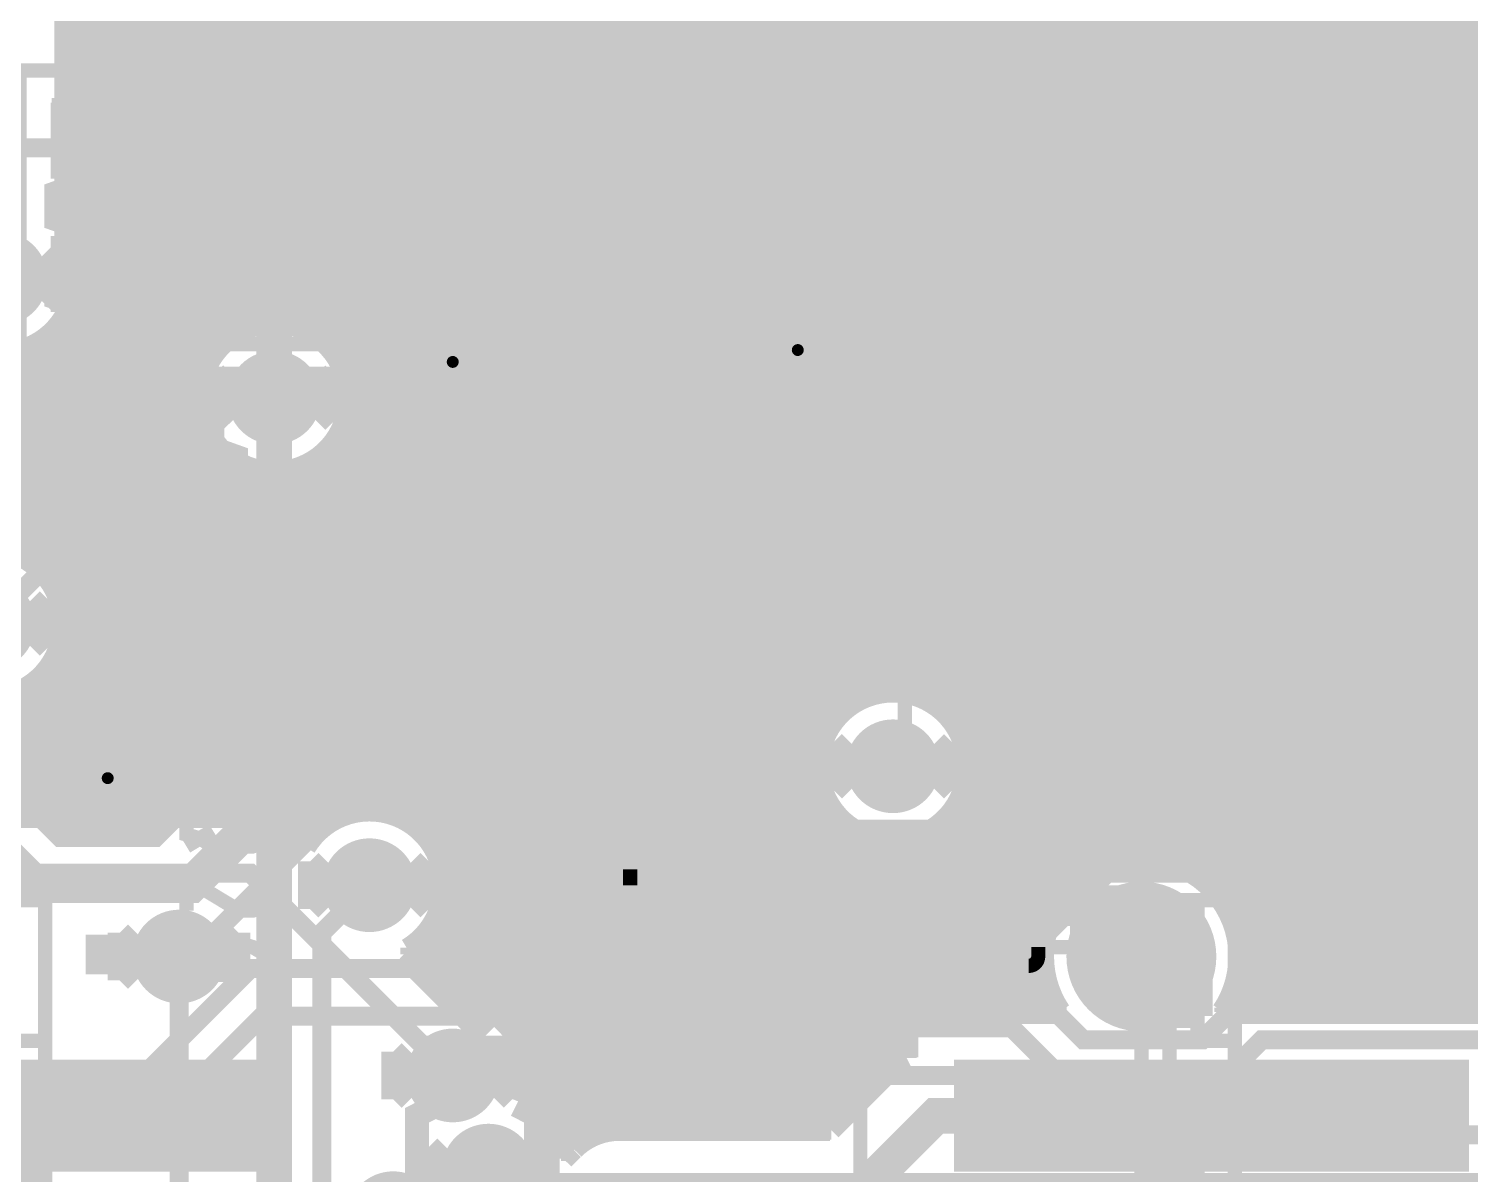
# Model space of a CAD drawing. Extents: x -10 to 131, y -93 to 209.
# Drawn here: x 20.87 to 36.26, y 40.47 to 52.71 of the extents above; entities that cross this region are included whole.
import ezdxf

# ---------------------------------------------------------------- set-up
doc = ezdxf.new("R2010")
doc.units = 0
doc.header["$MEASUREMENT"] = 0
doc.layers.get('0').update_dxf_attribs({"linetype": 'CONTINUOUS'})
for name, color, linetype in [('22-303-0_ASB', 7, 'CONTINUOUS'), ('22-303-0_AST', 7, 'CONTINUOUS'), ('22-303-0_BOT', 2, 'CONTINUOUS'), ('22-303-0_DRD', 6, 'CONTINUOUS'), ('22-303-0_DRL', 1, 'CONTINUOUS'), ('22-303-0_GND', 3, 'CONTINUOUS'), ('22-303-0_IN1', 10, 'CONTINUOUS'), ('22-303-0_SMB', 14, 'CONTINUOUS'), ('22-303-0_SMT', 9, 'CONTINUOUS'), ('22-303-0_SPB', 12, 'CONTINUOUS'), ('22-303-0_SPT', 11, 'CONTINUOUS'), ('22-303-0_SSB', 13, 'CONTINUOUS'), ('22-303-0_SST', 8, 'CONTINUOUS'), ('22-303-0_TOP', 15, 'CONTINUOUS'), ('THRUHOLE_NPT', 7, 'CONTINUOUS'), ('THRUHOLE_TAP', 2, 'CONTINUOUS')]:
    doc.layers.add(name, color=color, linetype=linetype)

# ---------------------------------------------------------------- blocks, each defined once
blk = doc.blocks.new('ROUND_28')
at = {"const_width": 0.54991}
blk.add_lwpolyline([(-0.274954, 0, 1), (0.274954, 0, 1)], format="xyb", close=True, dxfattribs=at)
blk = doc.blocks.new('RECTANGLE_29')
blk.add_solid([(2.74955, 0.59944), (2.74955, -0.59944), (-2.74955, 0.59944), (-2.74955, -0.59944)])
blk = doc.blocks.new('ROUND_70')
at = {"const_width": 0.29972}
blk.add_lwpolyline([(-0.14986, 0, 1), (0.14986, 0, 1)], format="xyb", close=True, dxfattribs=at)
blk = doc.blocks.new('ROUND_116')
at = {"const_width": 0.10033}
blk.add_lwpolyline([(-0.050164, 0, 1), (0.050164, 0, 1)], format="xyb", close=True, dxfattribs=at)
blk = doc.blocks.new('ROUND_117')
at = {"const_width": 0.10033}
blk.add_lwpolyline([(-0.050164, 0, 1), (0.050164, 0, 1)], format="xyb", close=True, dxfattribs=at)
blk = doc.blocks.new('ROUND_85')
at = {"const_width": 0.8001}
blk.add_lwpolyline([(-0.40005, 0, 1), (0.40005, 0, 1)], format="xyb", close=True, dxfattribs=at)
blk = doc.blocks.new('ROUND_98')
at = {"const_width": 0.50038}
blk.add_lwpolyline([(-0.25019, 0, 1), (0.25019, 0, 1)], format="xyb", close=True, dxfattribs=at)
blk = doc.blocks.new('ROUND_100')
at = {"const_width": 0.50038}
blk.add_lwpolyline([(-0.25019, 0, 1), (0.25019, 0, 1)], format="xyb", close=True, dxfattribs=at)
blk = doc.blocks.new('ROUND_101')
at = {"const_width": 0.0635}
blk.add_lwpolyline([(-0.03175, 0, 1), (0.03175, 0, 1)], format="xyb", close=True, dxfattribs=at)
blk = doc.blocks.new('ROUND_75')
at = {"const_width": 0.29972}
blk.add_lwpolyline([(-0.14986, 0, 1), (0.14986, 0, 1)], format="xyb", close=True, dxfattribs=at)
blk = doc.blocks.new('RECTANGLE_3')
blk.add_solid([(0.4826, 0.4064), (0.4826, -0.4064), (-0.4826, 0.4064), (-0.4826, -0.4064)])
blk = doc.blocks.new('RECTANGLE_17')
blk.add_solid([(0.635, 0.508), (0.635, -0.508), (-0.635, 0.508), (-0.635, -0.508)])
blk = doc.blocks.new('ROUND_108')
at = {"const_width": 0.10033}
blk.add_lwpolyline([(-0.050164, 0, 1), (0.050164, 0, 1)], format="xyb", close=True, dxfattribs=at)

msp = doc.modelspace()

# ---------------------------------------------------------------- linework, layer by layer
at = {"layer": '22-303-0_ASB'}
for points, const_width in [([(21.04898, 43.40098), (20.6502, 43.40098), (20.6502, 41.89984), (21.04898, 41.89984), (21.04898, 43.40098)], 0.1524), ([(30.74924, 43.20032), (30.74924, 43.40098), (29.75102, 43.40098), (29.75102, 33.401), (30.74924, 33.401)], 0.1524), ([(30.74924, 43.40098), (31.04896, 43.40098), (31.04896, 43.20032), (33.05048, 43.20032)], 0.1524), ([(33.3502, 43.40098), (31.04896, 43.40098)], 0.1524), ([(33.74898, 43.40098), (33.3502, 43.40098), (33.3502, 41.89984), (33.74898, 41.89984), (33.74898, 43.40098)], 0.1524), ([(31.04896, 42.9006), (32.75076, 42.9006), (32.94888, 42.9006), (32.94888, 41.89984), (32.75076, 41.89984), (32.75076, 42.9006), (33.05048, 43.20032), (33.05048, 41.04894), (33.3502, 41.04894), (33.3502, 39.14902), (33.05048, 39.14902), (32.75076, 39.44874), (32.75076, 36.74872), (32.75076, 36.4998), (32.75076, 35.6997), (32.75076, 35.45078), (32.75076, 34.8996), (32.75076, 33.89884), (33.05048, 33.59912), (31.04896, 33.59912), (31.04896, 33.401), (30.74924, 33.401), (30.74924, 33.59912)], 0.1524), ([(30.74924, 42.99966), (30.74924, 43.20032)], 0.1524), ([(21.61032, 43.03268), (21.61032, 42.6085)], 0.254), ([(21.61032, 42.81932), (22.88032, 42.81932), (22.6695, 42.6085)], 0.254), ([(28.575, 42.96918), (28.575, 42.4942), (29.25318, 42.73042), (29.25318, 42.8498), (28.23718, 42.8498)], 0.1524), ([(31.65094, 42.9006), (31.65094, 42.799)], 0.1524), ([(34.31032, 42.90568), (34.31032, 42.4815)], 0.254), ([(25.019, 42.672), (25.654, 42.037), (26.289, 42.672)], 0.254), ([(31.54934, 42.69994), (31.04896, 42.69994)], 0.1524), ([(34.31032, 42.69232), (35.58032, 42.69232), (35.3695, 42.4815)], 0.254), ([(29.25318, 42.13098), (29.25318, 41.89222)], 0.1524), ([(28.575, 41.71442), (28.40482, 41.71442), (28.23718, 41.77538), (28.23718, 42.0116), (28.40482, 42.07002), (29.25318, 42.07002)], 0.1524), ([(21.04898, 41.89984), (21.04898, 34.8996)], 0.1524), ([(26.289, 41.82618), (25.019, 41.82618)], 0.254), ([(32.75076, 40.74922), (32.75076, 41.89984)], 0.1524), ([(33.74898, 41.89984), (33.74898, 34.8996)], 0.1524), ([(21.04898, 40.80002), (23.0505, 40.80002), (23.0505, 41.09974), (23.0505, 41.39946), (21.04898, 41.39946)], 0.1524), ([(33.74898, 40.80002), (35.7505, 40.80002), (35.7505, 41.09974), (35.7505, 41.39946), (33.74898, 41.39946)], 0.1524), ([(25.22982, 41.2115), (25.019, 41.10482), (25.019, 40.46982), (25.22982, 40.36568), (26.07818, 40.36568), (26.289, 40.46982), (26.289, 41.10482), (26.07818, 41.2115)], 0.254), ([(33.05048, 41.04894), (32.75076, 40.74922), (32.75076, 40.5003)], 0.1524), ([(33.3502, 40.80002), (33.20034, 40.80002), (32.90062, 40.5003), (32.75076, 40.5003), (32.75076, 39.7002)], 0.1524), ([(32.90062, 40.5003), (33.3502, 40.5003)], 0.1524)]:
    msp.add_lwpolyline(points, dxfattribs=dict(at, const_width=const_width))
at = {"layer": '22-303-0_ASB', "const_width": 0.1524}
for points in [[(30.74924, 43.20032, 0.4142136), (31.04896, 42.9006)], [(30.74924, 42.99966, 0.4142136), (31.04896, 42.69994)], [(31.54934, 42.69994, 0.4142136), (31.6484, 42.799)], [(31.75, 41.39946, 0.4142136), (31.45028, 41.09974)], [(32.04972, 41.09974, 0.4142136), (31.75, 41.39946)], [(31.45028, 41.09974, 0.4142136), (31.75, 40.80002)], [(31.75, 40.80002, 0.4142136), (32.04972, 41.09974)]]:
    msp.add_lwpolyline(points, format="xyb", dxfattribs=at)
at = {"layer": '22-303-0_AST', "const_width": 0.1524}
for points in [[(22.4155, 49.3395), (22.4155, 52.2605), (20.7772, 52.2605), (20.7772, 49.3395), (22.4155, 49.3395)], [(24.3205, 49.3395), (24.3205, 52.2605), (22.6822, 52.2605), (22.6822, 49.3395), (24.3205, 49.3395)], [(24.5745, 52.2605), (24.5745, 49.3395), (26.2128, 49.3395), (26.2128, 52.2605), (24.5745, 52.2605)], [(25.32126, 52.00396), (25.32126, 51.64836), (25.4889, 51.53152), (25.65908, 51.53152), (25.82926, 51.64836), (25.82926, 52.00396), (24.81326, 52.00396)], [(21.62556, 51.88966), (21.62556, 51.53406), (21.79574, 51.41468), (21.96592, 51.41468), (22.13356, 51.53406), (22.13356, 51.88966), (21.11756, 51.88966)], [(23.53056, 51.88966), (23.53056, 51.53406), (23.70074, 51.41468), (23.87092, 51.41468), (24.03856, 51.53406), (24.03856, 51.88966), (23.02256, 51.88966)], [(25.32126, 51.70932), (24.81326, 51.53152)], [(21.62556, 51.59248), (21.11756, 51.41468)], [(23.53056, 51.59248), (23.02256, 51.41468)], [(25.32126, 51.10734), (25.32126, 50.75174), (25.15108, 50.69332), (24.9809, 50.69332), (24.81326, 50.75174), (24.81326, 51.10734), (24.9809, 51.16576), (25.15108, 51.16576), (25.82926, 50.92954)], [(21.62556, 50.9905), (21.62556, 50.6349), (21.45792, 50.57648), (21.28774, 50.57648), (21.11756, 50.6349), (21.11756, 50.9905), (21.28774, 51.05146), (21.45792, 51.05146), (22.13356, 50.8127)], [(23.53056, 50.9905), (23.53056, 50.6349), (23.36292, 50.57648), (23.19274, 50.57648), (23.02256, 50.6349), (23.02256, 50.9905), (23.19274, 51.05146), (23.36292, 51.05146), (24.03856, 50.8127)], [(25.32126, 49.91354), (25.32126, 50.26914), (25.4889, 50.32756), (25.65908, 50.32756), (25.82926, 50.26914), (25.82926, 49.91354), (25.65908, 49.85512), (25.4889, 49.85512), (24.81326, 50.09134)], [(21.62556, 50.1523), (21.62556, 49.7967), (21.45792, 49.73828), (21.28774, 49.73828), (21.11756, 49.7967), (21.11756, 50.1523), (21.28774, 50.21326), (21.45792, 50.21326), (22.13356, 49.9745)], [(23.19274, 50.21326), (23.02256, 50.1523), (23.02256, 49.7967), (23.19274, 49.73828), (23.53056, 49.73828), (23.70074, 49.85766), (23.70074, 50.21326), (24.03856, 50.21326), (24.03856, 49.73828)], [(20.574, 49.022), (25.146, 49.022), (25.146, 47.244), (24.892, 46.99), (25.146, 46.736), (25.146, 44.958), (20.574, 44.958), (20.574, 49.022)], [(30.226, 44.958), (25.654, 44.958), (25.654, 46.736), (25.908, 46.99), (25.654, 47.244), (25.654, 49.022), (30.226, 49.022), (30.226, 44.958)], [(30.9245, 48.4505), (30.9245, 45.5295), (32.5628, 45.5295), (32.5628, 48.4505), (30.9245, 48.4505)], [(22.29104, 48.2346), (22.12086, 48.17364), (22.12086, 47.93742), (22.29104, 47.879), (22.45868, 47.75962), (22.96668, 47.75962), (23.13686, 47.81804), (23.13686, 48.17364), (22.96668, 48.2346), (22.29104, 48.2346)], [(27.40914, 48.16602), (27.23896, 48.1076), (27.23896, 47.87138), (27.40914, 47.81042), (27.57678, 47.69358), (28.08478, 47.69358), (28.25496, 47.752), (28.25496, 48.1076), (28.08478, 48.16602), (27.40914, 48.16602)], [(22.45868, 47.99584), (22.12086, 47.75962)], [(27.57678, 47.9298), (27.23896, 47.69358)], [(31.67126, 48.06696), (31.67126, 47.71136), (31.8389, 47.59452), (32.00908, 47.59452), (32.17926, 47.71136), (32.17926, 48.06696), (31.16326, 48.06696)], [(31.67126, 47.77232), (31.16326, 47.59452)], [(22.12086, 46.92142), (22.12086, 47.3964), (22.79904, 46.92142), (22.96668, 46.92142), (23.13686, 46.97984), (23.13686, 47.33544), (22.96668, 47.3964)], [(27.23896, 46.97222), (27.23896, 47.21098)], [(27.23896, 47.0916), (28.25496, 47.0916), (28.08478, 47.21098)], [(31.67126, 47.17034), (31.67126, 46.81474), (31.50108, 46.75632), (31.3309, 46.75632), (31.16326, 46.81474), (31.16326, 47.17034), (31.3309, 47.22876), (31.50108, 47.22876), (32.17926, 46.99254)], [(22.12086, 46.3804), (22.29104, 46.49724), (22.45868, 46.5582), (22.79904, 46.5582), (22.96668, 46.49724), (23.13686, 46.3804), (23.13686, 46.26102), (22.96668, 46.14164), (22.79904, 46.08322), (22.45868, 46.08322), (22.29104, 46.14164), (22.12086, 46.26102), (22.12086, 46.3804)], [(27.74696, 46.19498), (27.74696, 46.55058), (27.91714, 46.609), (28.08478, 46.609), (28.25496, 46.55058), (28.25496, 46.19498), (28.08478, 46.13402), (27.91714, 46.13402), (27.23896, 46.37278)], [(31.16326, 46.27372), (32.17926, 45.91812), (32.17926, 46.39056)]]:
    msp.add_lwpolyline(points, dxfattribs=at)
at = {"layer": '22-303-0_BOT'}
for points, const_width in [([(21.3106, 58.10758), (21.3106, 50.3682)], 0.254), ([(21.5392, 58.10758), (21.5392, 44.2976)], 0.254), ([(21.7678, 58.10758), (21.7678, 44.2976)], 0.254), ([(21.9964, 58.10758), (21.9964, 44.2976)], 0.254), ([(22.225, 58.10758), (22.225, 44.2976)], 0.254), ([(22.4536, 58.10758), (22.4536, 44.2976)], 0.254), ([(22.6822, 58.10758), (22.6822, 44.2976)], 0.254), ([(22.9108, 58.10758), (22.9108, 49.32426)], 0.254), ([(23.1394, 58.10758), (23.1394, 49.4919)], 0.254), ([(23.368, 58.10758), (23.368, 49.56556)], 0.254), ([(23.5966, 58.10758), (23.5966, 49.5681)], 0.254), ([(23.8252, 58.10758), (23.8252, 49.5046)], 0.254), ([(24.0538, 58.10758), (24.0538, 49.34966)], 0.254), ([(24.2824, 58.10758), (24.2824, 48.94834)], 0.254), ([(24.511, 58.10758), (24.511, 44.36872)], 0.254), ([(24.7396, 58.10758), (24.7396, 44.3357)], 0.254), ([(24.9682, 58.10758), (24.9682, 44.22648)], 0.254), ([(25.1968, 58.10758), (25.1968, 43.98772)], 0.254), ([(25.4254, 58.10758), (25.4254, 42.36466)], 0.254), ([(25.654, 58.10758), (25.654, 42.29608)], 0.254), ([(25.8826, 58.10758), (25.8826, 42.1767)], 0.254), ([(26.1112, 58.10758), (26.1112, 41.91254)], 0.254), ([(26.3398, 58.10758), (26.3398, 41.09466)], 0.254), ([(26.5684, 58.10758), (26.5684, 40.69334)], 0.254), ([(26.797, 58.10758), (26.797, 40.8432)], 0.254), ([(27.0256, 58.10758), (27.0256, 40.93972)], 0.254), ([(27.2542, 58.10758), (27.2542, 40.9575)], 0.254), ([(27.4828, 58.10758), (27.4828, 40.9575)], 0.254), ([(27.7114, 58.10758), (27.7114, 40.9575)], 0.254), ([(27.94, 58.10758), (27.94, 40.9575)], 0.254), ([(28.1686, 58.10758), (28.1686, 40.9575)], 0.254), ([(28.3972, 58.10758), (28.3972, 40.9575)], 0.254), ([(28.6258, 58.10758), (28.6258, 40.9575)], 0.254), ([(28.8544, 58.10758), (28.8544, 40.9575)], 0.254), ([(29.083, 58.10758), (29.083, 40.9575)], 0.254), ([(29.3116, 58.10758), (29.3116, 45.01134)], 0.254), ([(29.5402, 58.10758), (29.5402, 45.41266)], 0.254), ([(29.7688, 58.10758), (29.7688, 45.5676)], 0.254), ([(29.9974, 58.10758), (29.9974, 45.6311)], 0.254), ([(30.226, 58.10758), (30.226, 45.62856)], 0.254), ([(30.4546, 58.10758), (30.4546, 45.5549)], 0.254), ([(30.6832, 58.10758), (30.6832, 45.38726)], 0.254), ([(30.9118, 58.10758), (30.9118, 42.20718)], 0.254), ([(31.1404, 58.10758), (31.1404, 42.20718)], 0.254), ([(31.369, 58.10758), (31.369, 42.20718)], 0.254), ([(31.5976, 58.10758), (31.5976, 42.20718)], 0.254), ([(31.8262, 58.10758), (31.8262, 43.31462)], 0.254), ([(32.0548, 58.10758), (32.0548, 43.59656)], 0.254), ([(32.2834, 58.10758), (32.2834, 43.74896)], 0.254), ([(32.512, 58.10758), (32.512, 43.83024)], 0.254), ([(32.7406, 58.10758), (32.7406, 43.85564)], 0.254), ([(32.9692, 58.10758), (32.9692, 43.83278)], 0.254), ([(33.1978, 58.10758), (33.1978, 43.75658)], 0.254), ([(33.4264, 58.10758), (33.4264, 43.6118)], 0.254), ([(33.655, 58.10758), (33.655, 43.3451)], 0.254), ([(33.8836, 58.10758), (33.8836, 42.20718)], 0.254), ([(34.1122, 58.10758), (34.1122, 42.20718)], 0.254), ([(34.3408, 58.10758), (34.3408, 42.20718)], 0.254), ([(34.5694, 58.10758), (34.5694, 42.20718)], 0.254), ([(34.798, 58.10758), (34.798, 42.20718)], 0.254), ([(35.0266, 58.10758), (35.0266, 42.20718)], 0.254), ([(35.2552, 58.10758), (35.2552, 42.20718)], 0.254), ([(35.4838, 58.10758), (35.4838, 42.20718)], 0.254), ([(35.7124, 58.10758), (35.7124, 42.20718)], 0.254), ([(35.941, 58.10758), (35.941, 42.20718)], 0.254), ([(36.1696, 58.10758), (36.1696, 42.20718)], 0.254), ([(21.2725, 53.34), (21.2725, 50.4444)], 0.254), ([(76.454, 52.6288), (21.2725, 52.6288)], 0.254), ([(76.454, 52.4002), (21.2725, 52.4002)], 0.254), ([(76.454, 52.1716), (21.2725, 52.1716)], 0.254), ([(76.454, 51.943), (21.2725, 51.943)], 0.254), ([(76.454, 51.7144), (21.2725, 51.7144)], 0.254), ([(76.454, 51.4858), (21.2725, 51.4858)], 0.254), ([(76.454, 51.2572), (21.2725, 51.2572)], 0.254), ([(76.454, 51.0286), (21.2725, 51.0286)], 0.254), ([(76.454, 50.8), (21.2725, 50.8)], 0.254), ([(76.454, 50.5714), (21.2725, 50.5714)], 0.254), ([(76.454, 50.3428), (21.32076, 50.3428)], 0.254), ([(76.454, 50.1142), (21.37664, 50.1142)], 0.254), ([(76.454, 49.8856), (21.36648, 49.8856)], 0.254), ([(76.454, 49.657), (21.2852, 49.657)], 0.254), ([(21.3106, 49.70526), (21.3106, 44.2976)], 0.254), ([(23.03018, 49.4284), (21.10232, 49.4284)], 0.254), ([(76.454, 49.4284), (23.95982, 49.4284)], 0.254), ([(20.8534, 49.27854), (20.8534, 47.0535)], 0.254), ([(21.082, 49.41062), (21.082, 46.85284)], 0.254), ([(22.81174, 49.1998), (19.47926, 49.1998)], 0.254), ([(76.454, 49.1998), (24.17826, 49.1998)], 0.254), ([(22.71268, 48.9712), (19.70786, 48.9712)], 0.254), ([(76.454, 48.9712), (24.27732, 48.9712)], 0.254), ([(22.68728, 48.7426), (20.1422, 48.7426)], 0.254), ([(76.454, 48.7426), (24.30272, 48.7426)], 0.254), ([(22.72792, 48.514), (20.43938, 48.514)], 0.254), ([(76.454, 48.514), (24.26208, 48.514)], 0.254), ([(24.2824, 48.58766), (24.2824, 44.3357)], 0.254), ([(22.8473, 48.2854), (20.56892, 48.2854)], 0.254), ([(22.9108, 48.2092), (22.9108, 44.2976)], 0.254), ([(24.0538, 48.1838), (24.0538, 44.22648)], 0.254), ([(76.454, 48.2854), (24.1427, 48.2854)], 0.254), ([(23.11146, 48.0568), (20.61718, 48.0568)], 0.254), ([(23.1394, 48.04156), (23.1394, 44.2976)], 0.254), ([(23.8252, 48.0314), (23.8252, 43.98772)], 0.254), ([(76.454, 48.0568), (23.87854, 48.0568)], 0.254), ([(23.368, 47.97044), (23.368, 44.2849)], 0.254), ([(23.5966, 47.96536), (23.5966, 44.1833)], 0.254), ([(76.454, 47.8282), (20.5994, 47.8282)], 0.254), ([(76.454, 47.5996), (20.5105, 47.5996)], 0.254), ([(76.454, 47.371), (20.30984, 47.371)], 0.254), ([(76.454, 47.1424), (20.62734, 47.1424)], 0.254), ([(76.454, 46.9138), (21.02866, 46.9138)], 0.254), ([(76.454, 46.6852), (21.1836, 46.6852)], 0.254), ([(76.454, 46.4566), (21.2471, 46.4566)], 0.254), ([(76.454, 46.228), (21.24456, 46.228)], 0.254), ([(76.454, 45.9994), (21.1709, 45.9994)], 0.254), ([(76.454, 45.7708), (21.00326, 45.7708)], 0.254), ([(21.082, 45.85462), (21.082, 44.2976)], 0.254), ([(20.8534, 45.6565), (20.8534, 44.2976)], 0.254), ([(29.71546, 45.5422), (13.06576, 45.5422)], 0.254), ([(50.67046, 45.5422), (30.48254, 45.5422)], 0.254), ([(29.4513, 45.3136), (12.92606, 45.3136)], 0.254), ([(50.4063, 45.3136), (30.7467, 45.3136)], 0.254), ([(29.33192, 45.085), (12.5857, 45.085)], 0.254), ([(50.28692, 45.085), (30.86608, 45.085)], 0.254), ([(29.29128, 44.8564), (10.0965, 44.8564)], 0.254), ([(50.24628, 44.8564), (30.90672, 44.8564)], 0.254), ([(29.3116, 44.65066), (29.3116, 40.9575)], 0.254), ([(29.31668, 44.6278), (10.1854, 44.6278)], 0.254), ([(50.27168, 44.6278), (30.88132, 44.6278)], 0.254), ([(29.41574, 44.3992), (10.20318, 44.3992)], 0.254), ([(50.37074, 44.3992), (30.78226, 44.3992)], 0.254), ([(23.241, 44.2976), (10.19048, 44.2976)], 0.254), ([(29.5402, 44.2468), (29.5402, 41.06926)], 0.254), ([(30.6832, 44.2722), (30.6832, 42.20718)], 0.254), ([(23.98014, 44.1706), (23.61184, 44.1706)], 0.254), ([(23.6728, 44.1198), (23.81758, 43.97248)], 0.254), ([(29.63418, 44.1706), (25.03932, 44.1706)], 0.254), ([(29.7688, 44.0944), (29.7688, 41.29786)], 0.254), ([(30.226, 44.03344), (30.226, 41.71442)], 0.254), ([(30.4546, 44.10456), (30.4546, 42.20718)], 0.254), ([(50.58918, 44.1706), (30.56382, 44.1706)], 0.254), ([(64.39662, 43.942), (25.2222, 43.942)], 0.254), ([(29.9974, 44.02836), (29.9974, 41.52646)], 0.254), ([(7.747, 41.529), (9.906, 43.688), (23.241, 43.688), (25.4, 41.529)], 0.2032), ([(32.21736, 43.7134), (25.30348, 43.7134)], 0.254), ([(64.1985, 43.7134), (33.28162, 43.7134)], 0.254), ([(31.94304, 43.4848), (25.31364, 43.4848)], 0.254), ([(64.1096, 43.4848), (33.55594, 43.4848)], 0.254), ([(25.1968, 43.13428), (25.1968, 42.59326)], 0.254), ([(31.79572, 43.2562), (25.25776, 43.2562)], 0.254), ([(64.08928, 43.2562), (33.70326, 43.2562)], 0.254), ([(31.71698, 43.0276), (25.11806, 43.0276)], 0.254), ([(64.13754, 43.0276), (33.782, 43.0276)], 0.254), ([(24.92248, 42.86758), (25.45588, 42.33418)], 0.254), ([(24.9682, 42.89552), (24.9682, 42.82186)], 0.254), ([(31.69158, 42.799), (24.99106, 42.799)], 0.254), ([(64.26962, 42.799), (33.8074, 42.799)], 0.254), ([(31.71698, 42.5704), (25.21966, 42.5704)], 0.254), ([(39.54018, 42.5704), (33.782, 42.5704)], 0.254), ([(31.79572, 42.3418), (25.44826, 42.3418)], 0.254), ([(39.32174, 42.3418), (33.70326, 42.3418)], 0.254), ([(31.87446, 42.20718), (30.24124, 42.20718)], 0.254), ([(30.24124, 42.20718), (30.24124, 41.72204)], 0.254), ([(31.8262, 42.28338), (31.8262, 42.20718)], 0.254), ([(36.75888, 42.20718), (33.62452, 42.20718)], 0.254), ([(33.655, 42.2529), (33.655, 42.20718)], 0.254), ([(30.24124, 42.1132), (25.95626, 42.1132)], 0.254), ([(30.24124, 41.8846), (26.1239, 41.8846)], 0.254), ([(30.1371, 41.656), (26.19756, 41.656)], 0.254), ([(30.05836, 41.58742), (29.42844, 40.9575)], 0.254), ([(29.89834, 41.4274), (26.2001, 41.4274)], 0.254), ([(17.526, 37.846), (17.78, 38.1), (20.32, 38.1), (20.447, 38.227), (20.447, 38.354), (20.80006, 38.70706), (20.80006, 41.09974)], 0.381), ([(29.66974, 41.1988), (26.20772, 41.1988)], 0.254), ([(33.50006, 41.09974), (30.55874, 41.09974), (29.718, 40.259), (27.178, 40.259), (26.797, 39.878), (26.797, 34.163), (27.305, 33.655)], 0.381), ([(29.44114, 40.9702), (26.44648, 40.9702)], 0.254), ([(29.42844, 40.9575), (27.178, 40.9575)], 0.254), ([(26.67254, 40.7416), (26.5557, 40.7416)], 0.254), ([(26.67762, 40.74668), (26.57602, 40.64508)], 0.254), ([(25.654, 36.449), (25.654, 39.88308), (25.781, 40.01008), (25.781, 40.513)], 0.2032)]:
    msp.add_lwpolyline(points, dxfattribs=dict(at, const_width=const_width))
at = {"layer": '22-303-0_BOT', "const_width": 0.254}
for points in [[(21.38172, 50.038, 0.1325028), (21.27215, 50.4442)], [(20.574, 49.23028, 0.4142136), (21.38172, 50.038)], [(23.495, 49.57572, 0.4142136), (22.68728, 48.768)], [(24.30272, 48.768, 0.4142136), (23.495, 49.57572)], [(22.68728, 48.768, 0.4142136), (23.495, 47.96028)], [(23.495, 47.96028, 0.4142136), (24.30272, 48.768)], [(21.25472, 46.355, 0.4142136), (20.447, 47.16272)], [(20.447, 45.54728, 0.4142136), (21.25472, 46.355)], [(30.099, 45.63872, 0.4142136), (29.29128, 44.831)], [(30.90672, 44.831, 0.4142136), (30.099, 45.63872)], [(29.29128, 44.831, 0.4142136), (30.099, 44.02328)], [(30.099, 44.02328, 0.4142136), (30.90672, 44.831)], [(24.511, 44.36872, 0.2647477), (23.81637, 43.9732)], [(25.31872, 43.561, 0.4142136), (24.511, 44.36872)], [(23.6728, 44.1198, 0.1989124), (23.241, 44.29866)], [(32.75076, 43.85818, 0.4142136), (31.69158, 42.799)], [(33.8074, 42.799, 0.4142136), (32.75076, 43.85564)], [(24.92248, 42.86758, 0.2647475), (25.31732, 43.561)], [(31.69158, 42.799, 0.1496009), (31.87301, 42.2062)], [(33.62452, 42.20718, 0.1499452), (33.80608, 42.799)], [(26.20772, 41.529, 0.394063), (25.45588, 42.33418)], [(30.24124, 41.72204, 0.0792134), (30.06348, 41.59246)], [(30.24124, 41.72204, 0.0792134), (30.06348, 41.59246)], [(26.1493, 41.23182, 0.0946765), (26.20608, 41.529)], [(26.57602, 40.64508, 0.2374883), (26.14849, 41.23025)], [(27.178, 40.9575, 0.1995812), (26.68282, 40.75164)]]:
    msp.add_lwpolyline(points, format="xyb", dxfattribs=at)
at = {"layer": '22-303-0_DRD', "const_width": 0.254}
for points in [[(20.574, 50.419), (21.209, 49.784)], [(21.209, 50.292), (20.574, 49.657)], [(21.209, 49.784), (21.209, 50.292)], [(28.448, 49.022), (29.083, 49.657)], [(29.083, 49.657), (29.718, 49.022)], [(24.765, 48.895), (25.4, 49.53)], [(24.765, 48.895), (25.4, 49.53)], [(24.765, 48.895), (25.4, 49.53)], [(25.4, 49.53), (26.035, 48.895)], [(25.4, 49.53), (26.035, 48.895)], [(25.4, 49.53), (26.035, 48.895)], [(28.448, 49.53), (28.448, 49.022)], [(29.083, 48.895), (28.448, 49.53)], [(29.718, 49.53), (29.083, 48.895)], [(29.718, 49.022), (29.718, 49.53)], [(24.765, 49.403), (24.765, 48.895)], [(25.4, 48.768), (24.765, 49.403)], [(24.765, 49.403), (24.765, 48.895)], [(25.4, 48.768), (24.765, 49.403)], [(24.765, 49.403), (24.765, 48.895)], [(25.4, 48.768), (24.765, 49.403)], [(26.035, 49.403), (25.4, 48.768)], [(26.035, 49.403), (25.4, 48.768)], [(26.035, 49.403), (25.4, 48.768)], [(26.035, 48.895), (26.035, 49.403)], [(26.035, 48.895), (26.035, 49.403)], [(26.035, 48.895), (26.035, 49.403)], [(22.86, 48.514), (23.495, 49.149)], [(23.495, 49.149), (24.13, 48.514)], [(22.86, 49.022), (22.86, 48.514)], [(23.495, 48.387), (22.86, 49.022)], [(24.13, 49.022), (23.495, 48.387)], [(24.13, 48.514), (24.13, 49.022)], [(20.447, 46.736), (21.082, 46.101)], [(21.082, 46.609), (20.447, 45.974)], [(21.082, 46.101), (21.082, 46.609)], [(29.464, 44.577), (30.099, 45.212)], [(30.099, 45.212), (30.734, 44.577)], [(21.082, 44.45), (21.717, 45.085)], [(21.082, 44.45), (21.717, 45.085)], [(21.082, 44.958), (21.082, 44.45)], [(21.717, 44.323), (21.082, 44.958)], [(21.082, 44.958), (21.082, 44.45)], [(21.717, 44.323), (21.082, 44.958)], [(21.717, 45.085), (22.352, 44.45)], [(21.717, 45.085), (22.352, 44.45)], [(22.352, 44.958), (21.717, 44.323)], [(22.352, 44.958), (21.717, 44.323)], [(22.352, 44.45), (22.352, 44.958)], [(22.352, 44.45), (22.352, 44.958)], [(29.464, 45.085), (29.464, 44.577)], [(30.099, 44.45), (29.464, 45.085)], [(30.734, 45.085), (30.099, 44.45)], [(30.734, 44.577), (30.734, 45.085)], [(23.876, 43.307), (24.511, 43.942)], [(24.511, 43.942), (25.146, 43.307)], [(23.876, 43.815), (23.876, 43.307)], [(24.511, 43.18), (23.876, 43.815)], [(25.146, 43.815), (24.511, 43.18)], [(25.146, 43.307), (25.146, 43.815)], [(32.11576, 43.434), (32.11576, 42.799)], [(32.75076, 43.434), (32.11576, 43.434)], [(32.75076, 42.164), (32.75076, 43.434)], [(21.844, 42.545), (22.479, 43.18)], [(22.479, 43.18), (23.114, 42.545)], [(21.844, 43.053), (21.844, 42.545)], [(22.479, 42.418), (21.844, 43.053)], [(23.114, 43.053), (22.479, 42.418)], [(23.114, 42.545), (23.114, 43.053)], [(32.11576, 42.799), (33.38576, 42.799)], [(33.38576, 42.799), (33.38576, 42.164)], [(33.38576, 42.164), (32.75076, 42.164)], [(24.765, 41.275), (25.4, 41.91)], [(25.4, 41.91), (26.035, 41.275)], [(24.765, 41.783), (24.765, 41.275)], [(25.4, 41.148), (24.765, 41.783)], [(26.035, 41.783), (25.4, 41.148)], [(26.035, 41.275), (26.035, 41.783)], [(25.146, 40.259), (25.781, 40.894)], [(25.781, 40.894), (26.416, 40.259)], [(25.146, 40.767), (25.146, 40.259)], [(25.781, 40.132), (25.146, 40.767)], [(26.416, 40.767), (25.781, 40.132)], [(26.416, 40.259), (26.416, 40.767)], [(24.13, 39.751), (24.765, 40.386)], [(24.765, 40.386), (25.4, 39.751)]]:
    msp.add_lwpolyline(points, dxfattribs=at)
at = {"layer": '22-303-0_IN1'}
for points, const_width in [([(26.035, 10.16), (26.035, 19.558), (26.289, 19.812), (26.289, 21.717), (23.622, 24.384), (23.622, 25.908), (23.749, 26.035), (23.749, 28.067), (23.495, 28.321), (23.495, 48.768)], 0.381), ([(42.545, 26.035), (42.545, 40.513), (38.227, 44.831), (30.099, 44.831)], 0.2032), ([(24.511, 43.561), (24.003, 43.053), (24.003, 34.925), (24.384, 34.544), (24.384, 24.765)], 0.2032), ([(22.479, 28.321), (22.479, 42.799)], 0.2032)]:
    msp.add_lwpolyline(points, dxfattribs=dict(at, const_width=const_width))
at = {"layer": '22-303-0_SSB'}
for points, const_width in [([(21.04898, 43.40098), (20.6502, 43.40098), (20.6502, 41.89984), (21.04898, 41.89984), (21.04898, 43.40098)], 0.1524), ([(30.74924, 43.20032), (30.74924, 43.40098), (29.75102, 43.40098), (29.75102, 33.401), (30.74924, 33.401)], 0.1524), ([(30.74924, 43.40098), (31.04896, 43.40098), (31.04896, 43.20032), (33.05048, 43.20032)], 0.1524), ([(33.3502, 43.40098), (31.04896, 43.40098)], 0.1524), ([(33.74898, 43.40098), (33.3502, 43.40098), (33.3502, 41.89984), (33.74898, 41.89984), (33.74898, 43.40098)], 0.1524), ([(31.04896, 42.9006), (32.75076, 42.9006), (32.94888, 42.9006), (32.94888, 41.89984), (32.75076, 41.89984), (32.75076, 42.9006), (33.05048, 43.20032), (33.05048, 41.04894), (33.3502, 41.04894), (33.3502, 39.14902), (33.05048, 39.14902), (32.75076, 39.44874), (32.75076, 36.74872), (32.75076, 36.4998), (32.75076, 35.6997), (32.75076, 35.45078), (32.75076, 34.8996), (32.75076, 33.89884), (33.05048, 33.59912), (31.04896, 33.59912), (31.04896, 33.401), (30.74924, 33.401), (30.74924, 33.59912)], 0.1524), ([(30.74924, 42.99966), (30.74924, 43.20032)], 0.1524), ([(21.61032, 43.03268), (21.61032, 42.6085)], 0.254), ([(21.61032, 42.81932), (22.88032, 42.81932), (22.6695, 42.6085)], 0.254), ([(28.575, 42.96918), (28.575, 42.4942), (29.25318, 42.73042), (29.25318, 42.8498), (28.23718, 42.8498)], 0.1524), ([(31.65094, 42.9006), (31.65094, 42.799)], 0.1524), ([(34.31032, 42.90568), (34.31032, 42.4815)], 0.254), ([(25.019, 42.672), (25.654, 42.037), (26.289, 42.672)], 0.254), ([(31.54934, 42.69994), (31.04896, 42.69994)], 0.1524), ([(34.31032, 42.69232), (35.58032, 42.69232), (35.3695, 42.4815)], 0.254), ([(29.25318, 42.13098), (29.25318, 41.89222)], 0.1524), ([(28.575, 41.71442), (28.40482, 41.71442), (28.23718, 41.77538), (28.23718, 42.0116), (28.40482, 42.07002), (29.25318, 42.07002)], 0.1524), ([(21.04898, 41.89984), (21.04898, 34.8996)], 0.1524), ([(26.289, 41.82618), (25.019, 41.82618)], 0.254), ([(32.75076, 40.74922), (32.75076, 41.89984)], 0.1524), ([(33.74898, 41.89984), (33.74898, 34.8996)], 0.1524), ([(21.04898, 40.80002), (23.0505, 40.80002), (23.0505, 41.09974), (23.0505, 41.39946), (21.04898, 41.39946)], 0.1524), ([(33.74898, 40.80002), (35.7505, 40.80002), (35.7505, 41.09974), (35.7505, 41.39946), (33.74898, 41.39946)], 0.1524), ([(25.22982, 41.2115), (25.019, 41.10482), (25.019, 40.46982), (25.22982, 40.36568), (26.07818, 40.36568), (26.289, 40.46982), (26.289, 41.10482), (26.07818, 41.2115)], 0.254), ([(33.05048, 41.04894), (32.75076, 40.74922), (32.75076, 40.5003)], 0.1524), ([(33.3502, 40.80002), (33.20034, 40.80002), (32.90062, 40.5003), (32.75076, 40.5003), (32.75076, 39.7002)], 0.1524), ([(32.90062, 40.5003), (33.3502, 40.5003)], 0.1524)]:
    msp.add_lwpolyline(points, dxfattribs=dict(at, const_width=const_width))
at = {"layer": '22-303-0_SSB', "const_width": 0.1524}
for points in [[(30.74924, 43.20032, 0.4142136), (31.04896, 42.9006)], [(30.74924, 42.99966, 0.4142136), (31.04896, 42.69994)], [(31.54934, 42.69994, 0.4142136), (31.6484, 42.799)], [(31.75, 41.39946, 0.4142136), (31.45028, 41.09974)], [(32.04972, 41.09974, 0.4142136), (31.75, 41.39946)], [(31.45028, 41.09974, 0.4142136), (31.75, 40.80002)], [(31.75, 40.80002, 0.4142136), (32.04972, 41.09974)]]:
    msp.add_lwpolyline(points, format="xyb", dxfattribs=at)
at = {"layer": '22-303-0_SST', "const_width": 0.1524}
for points in [[(26.72842, 52.60594), (26.98242, 52.60594), (27.06624, 52.74564), (27.06624, 52.88788), (26.98242, 53.03012), (26.72842, 53.03012), (26.72842, 52.18176)], [(27.45486, 52.60594), (27.70886, 52.60594), (27.75204, 52.4637), (27.75204, 52.324), (27.70886, 52.18176), (27.45486, 52.18176), (27.41422, 52.324), (27.41422, 52.4637), (27.58186, 53.03012)], [(28.10002, 52.324), (28.14066, 52.18176), (28.39466, 52.18176), (28.43784, 52.324), (28.43784, 52.60594), (28.35402, 52.74564), (28.10002, 52.74564), (28.10002, 53.03012), (28.43784, 53.03012)], [(24.13, 52.197), (24.638, 52.578), (26.289, 52.578)], [(26.93924, 52.60594), (27.06624, 52.18176)], [(22.4155, 49.3395), (22.4155, 52.2605), (20.7772, 52.2605), (20.7772, 49.3395), (22.4155, 49.3395)], [(24.3205, 49.3395), (24.3205, 52.2605), (22.6822, 52.2605), (22.6822, 49.3395), (24.3205, 49.3395)], [(24.5745, 52.2605), (24.5745, 49.3395), (26.2128, 49.3395), (26.2128, 52.2605), (24.5745, 52.2605)], [(27.04846, 51.37912), (27.04846, 51.12512), (27.1907, 51.03876), (27.3304, 51.03876), (27.47264, 51.12512), (27.47264, 51.37912), (26.62682, 51.37912)], [(27.04846, 51.16576), (26.62682, 51.03876)], [(27.04846, 50.65014), (27.04846, 50.39614), (26.90876, 50.35296), (26.76652, 50.35296), (26.62682, 50.39614), (26.62682, 50.65014), (26.76652, 50.69332), (26.90876, 50.69332), (27.47264, 50.52314)], [(31.74746, 50.49012), (31.74746, 50.23612), (31.8897, 50.14976), (32.0294, 50.14976), (32.17164, 50.23612), (32.17164, 50.49012), (31.32582, 50.49012)], [(31.74746, 50.27676), (31.32582, 50.14976)], [(27.04846, 49.71034), (27.04846, 49.96434), (27.1907, 50.00752), (27.3304, 50.00752), (27.47264, 49.96434), (27.47264, 49.71034), (27.3304, 49.66716), (27.1907, 49.66716), (26.62682, 49.83734)], [(31.74746, 49.76114), (31.74746, 49.50714), (31.60776, 49.46396), (31.46552, 49.46396), (31.32582, 49.50714), (31.32582, 49.76114), (31.46552, 49.80432), (31.60776, 49.80432), (32.17164, 49.63414)], [(20.574, 49.022), (20.574, 44.958), (25.146, 44.958), (25.146, 46.736), (24.892, 46.99), (25.146, 47.244), (25.146, 49.022), (20.574, 49.022)], [(30.226, 44.958), (30.226, 49.022), (25.654, 49.022), (25.654, 47.244), (25.908, 46.99), (25.654, 46.736), (25.654, 44.958), (30.226, 44.958)], [(31.32582, 49.03216), (32.17164, 48.77816), (32.17164, 49.11852)], [(30.9245, 48.4505), (30.9245, 45.5295), (32.5628, 45.5295), (32.5628, 48.4505), (30.9245, 48.4505)], [(27.43708, 44.5008), (27.29484, 44.46016), (27.29484, 44.28998), (27.43708, 44.2468), (27.57678, 44.16298), (28.00096, 44.16298), (28.1432, 44.20616), (28.1432, 44.46016), (28.00096, 44.5008), (27.43708, 44.5008)], [(22.69998, 44.31538), (22.55774, 44.2722), (22.55774, 44.10202), (22.69998, 44.06138), (22.83968, 43.97502), (23.26386, 43.97502), (23.4061, 44.0182), (23.4061, 44.2722), (23.26386, 44.31538), (22.69998, 44.31538)], [(27.57678, 44.33316), (27.29484, 44.16298)], [(22.83968, 44.1452), (22.55774, 43.97502)], [(22.55774, 43.28922), (22.55774, 43.62958), (23.12162, 43.28922), (23.26386, 43.28922), (23.4061, 43.3324), (23.4061, 43.5864), (23.26386, 43.62958)], [(27.29484, 43.561), (27.29484, 43.73118)], [(27.29484, 43.64736), (28.1432, 43.64736), (28.00096, 43.73118)], [(27.71902, 42.91838), (27.71902, 43.17238), (27.85872, 43.21556), (28.00096, 43.21556), (28.1432, 43.17238), (28.1432, 42.91838), (28.00096, 42.8752), (27.85872, 42.8752), (27.29484, 43.04538)], [(22.55774, 42.81678), (22.69998, 42.9006), (22.83968, 42.94378), (23.12162, 42.94378), (23.26386, 42.9006), (23.4061, 42.81678), (23.4061, 42.73042), (23.26386, 42.6466), (23.12162, 42.60342), (22.83968, 42.60342), (22.69998, 42.6466), (22.55774, 42.73042), (22.55774, 42.81678)]]:
    msp.add_lwpolyline(points, dxfattribs=at)
at = {"layer": '22-303-0_TOP'}
for points, const_width in [([(-6.731, 51.689), (-5.588, 50.546), (2.54, 50.546), (3.429, 51.435), (4.572, 51.435), (5.207, 52.07), (13.081, 52.07), (14.351, 50.8), (18.288, 50.8), (18.669, 51.181), (18.669, 54.229), (20.955, 56.515), (32.512, 56.515), (44.196, 44.831), (51.054, 44.831)], 0.2032), ([(25.4, 55.61076), (25.654, 55.61076), (26.162, 55.10276), (26.162, 52.197), (25.4762, 51.5112), (25.4, 51.5112)], 0.381), ([(21.59, 53.60924), (21.59, 51.5112)], 0.381), ([(23.495, 51.5112), (24.003, 51.5112), (24.003, 51.943), (25.4, 53.34), (25.4, 53.60924)], 0.381), ([(23.495, 51.5112), (24.003, 51.5112), (24.003, 51.2572), (24.511, 50.7492), (24.511, 49.022), (26.543, 46.99), (26.797, 46.99)], 0.381), ([(21.59, 51.5112), (21.59, 51.435), (20.574, 51.435), (19.939, 50.8), (19.939, 49.784), (20.574, 49.149), (22.479, 49.149), (22.86, 48.768), (22.86, 48.006), (23.876, 46.99), (24.003, 46.99)], 0.2032), ([(20.574, 50.038), (21.5392, 50.038), (21.59, 50.0888)], 0.381), ([(23.495, 50.0888), (21.59, 50.0888)], 0.381), ([(23.495, 48.768), (23.495, 50.0888)], 0.381), ([(25.4, 49.149), (25.4, 50.0888), (25.4, 49.149)], 0.2032), ([(25.4, 49.149), (25.4, 50.0888)], 0.2032), ([(29.083, 48.006), (29.083, 49.276)], 0.2032), ([(21.717, 48.006), (19.812, 48.006)], 0.381), ([(21.717, 48.006), (19.812, 48.006)], 0.381), ([(21.844, 48.006), (21.717, 48.006)], 0.381), ([(31.75, 47.7012), (31.9278, 47.7012), (32.639, 46.99), (32.639, 45.339), (31.369, 44.069), (27.178, 44.069), (26.289, 44.958), (24.003, 44.958), (22.606, 43.561), (20.955, 43.561), (20.701, 43.815), (19.431, 43.815), (18.7198, 43.1038), (17.78, 43.1038)], 0.381), ([(29.083, 46.101), (23.241, 46.101), (22.479, 46.863), (20.955, 46.863), (20.447, 46.355)], 0.2032), ([(31.75, 46.2788), (29.3878, 46.2788), (29.083, 45.974)], 0.381), ([(21.717, 45.974), (21.717, 44.704)], 0.381), ([(21.717, 44.704), (21.717, 45.974)], 0.381), ([(29.083, 45.974), (29.083, 46.101)], 0.381), ([(30.099, 44.831), (27.178, 44.831), (26.543, 45.466), (23.622, 45.466), (22.225, 44.069), (21.209, 44.069), (20.955, 44.323), (19.177, 44.323), (18.669, 43.815), (14.859, 43.815), (14.59484, 44.07916), (14.2494, 44.07916)], 0.2032), ([(22.479, 42.799), (22.606, 42.799), (24.257, 44.45), (26.035, 44.45), (26.924, 43.561), (31.623, 43.561), (32.258, 44.196), (73.914, 44.196), (74.422, 43.688)], 0.2032), ([(64.897, 43.307), (64.516, 43.688), (32.385, 43.688), (31.75, 43.053), (26.797, 43.053), (26.289, 43.561), (24.511, 43.561)], 0.2032), ([(66.294, 42.672), (34.163, 42.672), (33.401, 41.91), (32.131, 41.91), (31.496, 42.545), (26.416, 42.545), (26.289, 42.672), (23.241, 42.672), (21.971, 41.402), (16.129, 41.402)], 0.2032), ([(40.005, 41.91), (34.036, 41.91), (33.528, 41.402), (32.004, 41.402), (31.369, 42.037), (26.035, 42.037), (25.908, 42.164), (23.368, 42.164), (21.971, 40.767), (17.526, 40.767)], 0.2032), ([(25.4, 41.529), (31.115, 41.529), (31.75, 40.894), (37.465, 40.894), (37.592, 41.021)], 0.2032), ([(25.781, 40.513), (25.781, 40.386), (75.057, 40.386)], 0.2032)]:
    msp.add_lwpolyline(points, dxfattribs=dict(at, const_width=const_width))

# ---------------------------------------------------------------- block references
at = {"layer": '22-303-0_BOT'}
for name, p in [('ROUND_70', (29.083, 49.276)), ('ROUND_70', (25.4, 49.149)), ('ROUND_70', (23.495, 48.768)), ('ROUND_70', (30.099, 44.831)), ('ROUND_70', (21.717, 44.704)), ('ROUND_70', (24.511, 43.561)), ('ROUND_28', (32.75076, 42.799)), ('ROUND_70', (22.479, 42.799)), ('RECTANGLE_29', (20.80006, 41.09974)), ('ROUND_70', (25.4, 41.529)), ('RECTANGLE_29', (33.50006, 41.09974)), ('ROUND_70', (25.781, 40.513))]:
    msp.add_blockref(name, p, dxfattribs=at)
at = {"layer": '22-303-0_DRL'}
for name, p in [('ROUND_117', (25.4, 49.149)), ('ROUND_117', (29.083, 49.276)), ('ROUND_117', (23.495, 48.768)), ('ROUND_116', (30.099, 44.831)), ('ROUND_117', (21.717, 44.704)), ('ROUND_117', (24.511, 43.561)), ('ROUND_28', (32.75076, 42.799)), ('ROUND_117', (22.479, 42.799)), ('ROUND_117', (25.4, 41.529)), ('ROUND_117', (25.781, 40.513))]:
    msp.add_blockref(name, p, dxfattribs=at)
at = {"layer": '22-303-0_GND'}
for name, p in [('ROUND_100', (20.574, 50.038)), ('ROUND_100', (23.495, 48.768)), ('ROUND_101', (29.083, 49.276)), ('ROUND_101', (25.4, 49.149)), ('ROUND_100', (20.447, 46.355)), ('ROUND_98', (30.099, 44.831)), ('ROUND_101', (21.717, 44.704)), ('ROUND_100', (24.511, 43.561)), ('ROUND_85', (32.75076, 42.799)), ('ROUND_100', (22.479, 42.799)), ('ROUND_100', (25.4, 41.529)), ('ROUND_100', (25.781, 40.513)), ('ROUND_98', (24.765, 40.005))]:
    msp.add_blockref(name, p, dxfattribs=at)
at = {"layer": '22-303-0_IN1'}
for name, p in [('ROUND_70', (29.083, 49.276)), ('ROUND_70', (25.4, 49.149)), ('ROUND_75', (23.495, 48.768)), ('ROUND_70', (30.099, 44.831)), ('ROUND_70', (21.717, 44.704)), ('ROUND_70', (24.511, 43.561)), ('ROUND_28', (32.75076, 42.799)), ('ROUND_70', (22.479, 42.799)), ('ROUND_70', (25.4, 41.529)), ('ROUND_70', (25.781, 40.513))]:
    msp.add_blockref(name, p, dxfattribs=at)
at = {"layer": '22-303-0_SMB'}
for p in [(20.80006, 41.09974), (33.50006, 41.09974)]:
    msp.add_blockref('RECTANGLE_29', p, dxfattribs=at)
at = {"layer": '22-303-0_SMT'}
for name, p in [('RECTANGLE_3', (21.59, 51.5112)), ('RECTANGLE_3', (23.495, 51.5112)), ('RECTANGLE_3', (25.4, 51.5112)), ('RECTANGLE_3', (21.59, 50.0888)), ('RECTANGLE_3', (23.495, 50.0888)), ('RECTANGLE_3', (25.4, 50.0888)), ('RECTANGLE_17', (21.717, 48.006)), ('RECTANGLE_17', (29.083, 48.006)), ('RECTANGLE_3', (31.75, 47.7012)), ('RECTANGLE_17', (24.003, 46.99)), ('RECTANGLE_17', (26.797, 46.99)), ('RECTANGLE_3', (31.75, 46.2788)), ('RECTANGLE_17', (21.717, 45.974)), ('RECTANGLE_17', (29.083, 45.974))]:
    msp.add_blockref(name, p, dxfattribs=at)
at = {"layer": '22-303-0_SPB'}
for p in [(20.80006, 41.09974), (33.50006, 41.09974)]:
    msp.add_blockref('RECTANGLE_29', p, dxfattribs=at)
at = {"layer": '22-303-0_SPT'}
for name, p in [('RECTANGLE_3', (21.59, 51.5112)), ('RECTANGLE_3', (23.495, 51.5112)), ('RECTANGLE_3', (25.4, 51.5112)), ('RECTANGLE_3', (21.59, 50.0888)), ('RECTANGLE_3', (23.495, 50.0888)), ('RECTANGLE_3', (25.4, 50.0888)), ('RECTANGLE_17', (21.717, 48.006)), ('RECTANGLE_17', (29.083, 48.006)), ('RECTANGLE_3', (31.75, 47.7012)), ('RECTANGLE_17', (24.003, 46.99)), ('RECTANGLE_17', (26.797, 46.99)), ('RECTANGLE_3', (31.75, 46.2788)), ('RECTANGLE_17', (21.717, 45.974)), ('RECTANGLE_17', (29.083, 45.974))]:
    msp.add_blockref(name, p, dxfattribs=at)
at = {"layer": '22-303-0_TOP'}
for name, p in [('RECTANGLE_3', (21.59, 51.5112)), ('RECTANGLE_3', (23.495, 51.5112)), ('RECTANGLE_3', (25.4, 51.5112)), ('RECTANGLE_3', (21.59, 50.0888)), ('RECTANGLE_3', (23.495, 50.0888)), ('RECTANGLE_3', (25.4, 50.0888)), ('ROUND_70', (29.083, 49.276)), ('ROUND_70', (25.4, 49.149)), ('ROUND_70', (23.495, 48.768)), ('RECTANGLE_17', (21.717, 48.006)), ('RECTANGLE_17', (29.083, 48.006)), ('RECTANGLE_3', (31.75, 47.7012)), ('RECTANGLE_17', (24.003, 46.99)), ('RECTANGLE_17', (26.797, 46.99)), ('RECTANGLE_3', (31.75, 46.2788)), ('RECTANGLE_17', (21.717, 45.974)), ('RECTANGLE_17', (29.083, 45.974)), ('ROUND_70', (30.099, 44.831)), ('ROUND_70', (21.717, 44.704)), ('ROUND_70', (24.511, 43.561)), ('ROUND_28', (32.75076, 42.799)), ('ROUND_70', (22.479, 42.799)), ('ROUND_70', (25.4, 41.529)), ('ROUND_70', (25.781, 40.513))]:
    msp.add_blockref(name, p, dxfattribs=at)
at = {"layer": 'THRUHOLE_NPT'}
msp.add_blockref('ROUND_28', (32.75076, 42.799), dxfattribs=at)
at = {"layer": 'THRUHOLE_TAP'}
for p in [(25.4, 49.149), (29.083, 49.276), (23.495, 48.768), (30.099, 44.831), (21.717, 44.704), (24.511, 43.561), (22.479, 42.799), (25.4, 41.529), (25.781, 40.513)]:
    msp.add_blockref('ROUND_108', p, dxfattribs=at)

doc.saveas('drawing.dxf')
